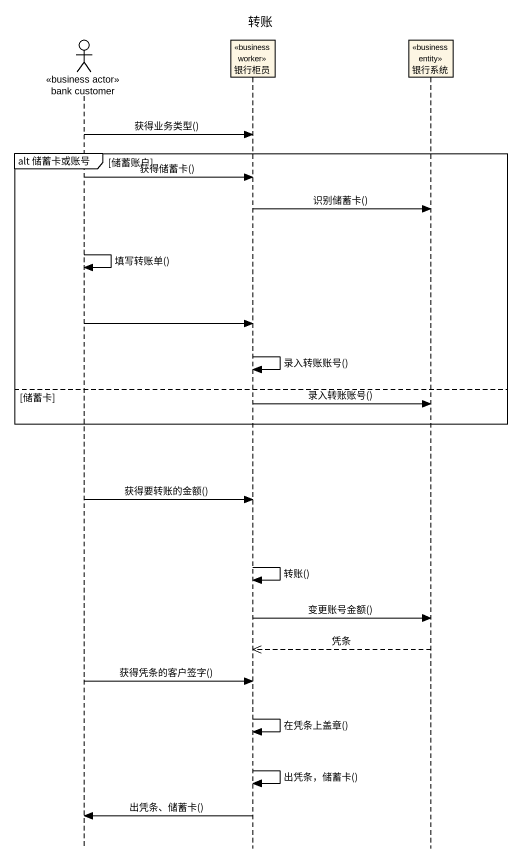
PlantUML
@startuml
title 转账
hide footbox
actor "bank customer" as bank_customer <<business actor>>
participant 银行柜员 <<business worker>>
participant 银行系统 <<business entity>>

bank_customer -> 银行柜员 : 获得业务类型()
group alt 储蓄卡或账号 [储蓄账户]
  bank_customer -> 银行柜员 : 获得储蓄卡()
  银行柜员 -> 银行系统 : 识别储蓄卡()
  bank_customer -> bank_customer : 填写转账单()
  bank_customer -> 银行柜员
  银行柜员 -> 银行柜员 : 录入转账账号()
else 储蓄卡
  银行柜员 -> 银行系统 : 录入转账账号()
end
bank_customer -> 银行柜员 : 获得要转账的金额()
银行柜员 -> 银行柜员 : 转账()
银行柜员 -> 银行系统 : 变更账号金额()
银行系统 -->> 银行柜员 : 凭条
bank_customer -> 银行柜员 : 获得凭条的客户签字()
银行柜员 -> 银行柜员 : 在凭条上盖章()
银行柜员 -> 银行柜员 : 出凭条，储蓄卡()
银行柜员 -> bank_customer : 出凭条、储蓄卡()
@enduml
